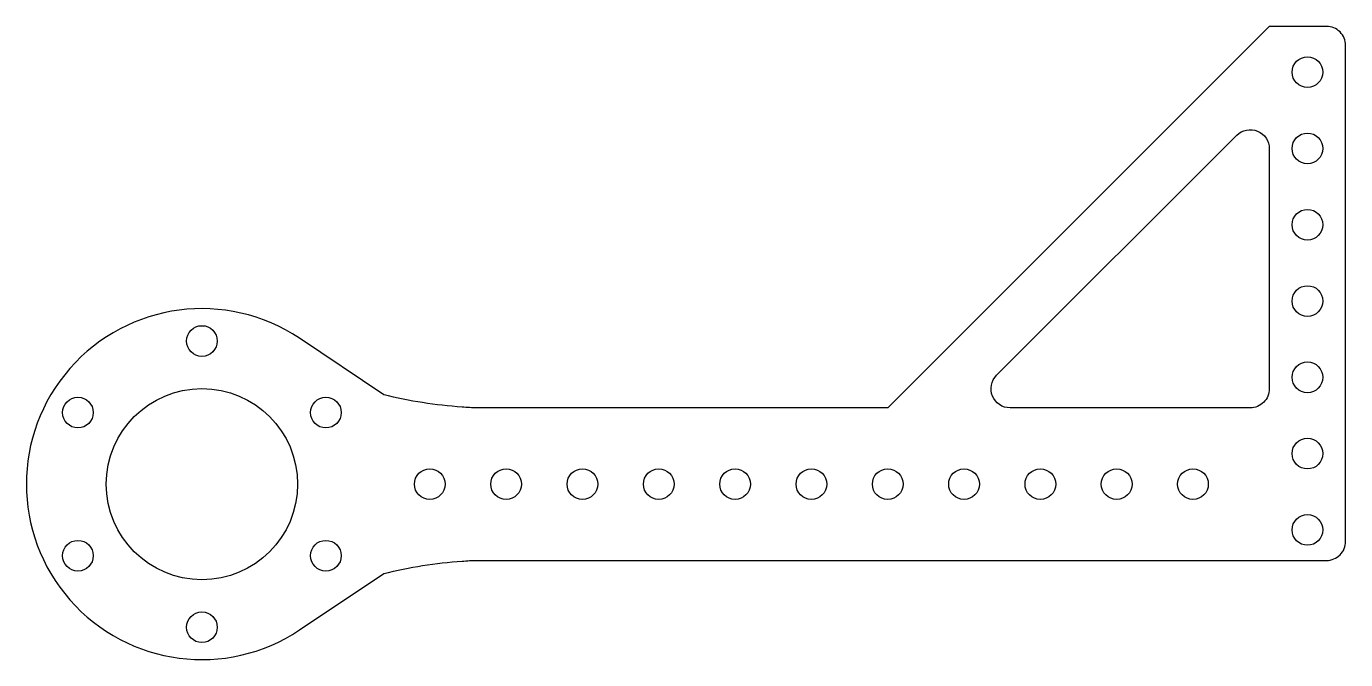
# Model space of a CAD drawing. Header units: inches. Extents: x -1.15 to 7.49, y -1.15 to 3.
import ezdxf

# ---------------------------------------------------------------- set-up
doc = ezdxf.new("R2010")
doc.units = ezdxf.units.IN
doc.header["$MEASUREMENT"] = 0

msp = doc.modelspace()

# ---------------------------------------------------------------- linework, layer by layer
for points in [[(4.493, 0.5), (1.8039, 0.5, -0.025016), (1.704, 0.505, -0.044792), (1.1919, 0.586), (0.6398, 0.9556, 1.872983), (0.6398, -0.9556), (1.1919, -0.586, -0.044792), (1.704, -0.505, -0.025016), (1.8039, -0.5), (7.368, -0.5, 0.414214), (7.493, -0.375), (7.493, 2.875, 0.414214), (7.368, 3), (6.993, 3)], [(6.993, 0.625, -0.414214), (6.868, 0.5), (5.2948, 0.5, -0.668179), (5.2064, 0.7134), (6.7796, 2.2866, -0.668179), (6.993, 2.1982)]]:
    msp.add_lwpolyline(points, format="xyb", close=True)
for centre, radius in [((7.243, 2.7), 0.1005), ((7.243, 2.2), 0.1005), ((7.243, 1.7), 0.1005), ((7.243, 1.2), 0.1005), ((0, 0.938), 0.1005), ((7.243, 0.7), 0.1005), ((0, 0), 0.6265), ((-0.8123, 0.469), 0.1005), ((0.8123, 0.469), 0.1005), ((7.243, 0.2), 0.1005), ((1.493, 0), 0.1005), ((1.993, 0), 0.1005), ((2.493, 0), 0.1005), ((2.993, 0), 0.1005), ((3.493, 0), 0.1005), ((3.993, 0), 0.1005), ((4.493, 0), 0.1005), ((4.993, 0), 0.1005), ((5.493, 0), 0.1005), ((5.993, 0), 0.1005), ((6.493, 0), 0.1005), ((7.243, -0.3), 0.1005), ((-0.8123, -0.469), 0.1005), ((0.8123, -0.469), 0.1005), ((0, -0.938), 0.1005)]:
    msp.add_circle(centre, radius)

doc.saveas('drawing.dxf')
